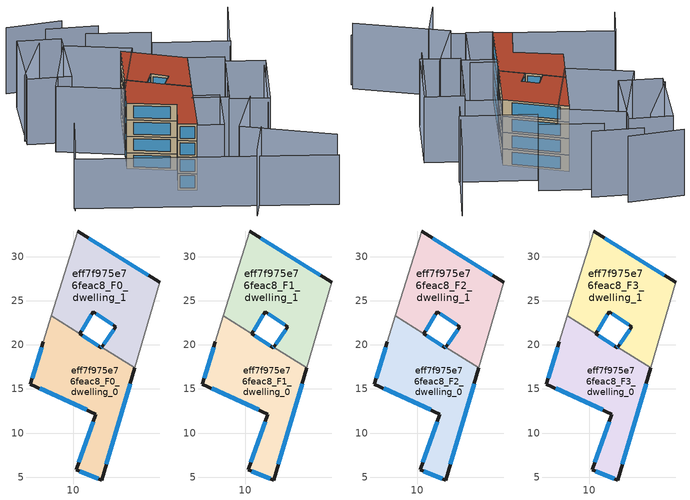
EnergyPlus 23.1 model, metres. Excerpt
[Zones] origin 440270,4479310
eff7f975e76feac8_F0_dwelling_0
 floor ground (EU_floor_Construction): 13.21,19.72 16.94,17.38 13.24,4.69 10.32,5.82 12.57,12.17 5.15,15.55 6.62,20.37 7.52,23.28 10.75,21.26 10.73,21.24 13.17,19.66 z0
 wall outside (EU_wall_Construction): 13.21,19.72 13.17,19.66 10.73,21.24 10.75,21.26 / 6.62,20.37 5.15,15.55 12.57,12.17 10.32,5.82 13.24,4.69 16.94,17.38 z0:3
 wall adiabatic (EU_wall_Construction): 7.52,23.28 6.62,20.37 z0:3
 wall to eff7f975e76feac8_F0_dwelling_1 (EU_wall_Construction): 10.75,21.26 7.52,23.28 / 16.94,17.38 13.21,19.72 z0:3
 window (EU_Window_Construction): 12.83,19.88 11.07,21.02 / 13.2,19.71 13.18,19.67 / 13.75,6.45 16.43,15.62 / 10.72,5.66 12.83,4.85 / 12.26,11.28 10.63,6.7 / 6.18,15.08 11.54,12.64 / 6.42,19.7 5.36,16.22 z0.42:2.58
eff7f975e76feac8_F0_dwelling_1
 floor ground (EU_floor_Construction): 19.77,27.07 16.94,17.38 13.21,19.72 14.8,22.06 12.26,23.77 10.75,21.26 7.52,23.28 10.48,32.9 z0
 wall outside (EU_wall_Construction): 10.75,21.26 12.26,23.77 14.8,22.06 13.21,19.72 / 19.77,27.07 10.48,32.9 z0:3
 wall adiabatic (EU_wall_Construction): 10.48,32.9 7.52,23.28 / 16.94,17.38 19.77,27.07 z0:3
 window (EU_Window_Construction): 14.58,21.73 13.43,20.04 / 12.61,23.53 14.45,22.3 / 10.96,21.61 12.05,23.42 / 18.48,27.88 11.77,32.09 z0.42:2.58
eff7f975e76feac8_F1_dwelling_0
 floor to eff7f975e76feac8_F0_dwelling_0 (EU_floor_Construction): 13.21,19.72 16.94,17.38 13.24,4.69 10.31,5.82 12.57,12.17 5.15,15.55 6.62,20.37 7.52,23.28 10.75,21.26 10.73,21.24 13.17,19.66 z3
 wall outside (EU_wall_Construction): 13.21,19.72 13.17,19.66 10.73,21.24 10.75,21.26 / 6.62,20.37 5.15,15.55 12.57,12.17 10.32,5.82 13.24,4.69 16.94,17.38 z3:6
 wall adiabatic (EU_wall_Construction): 7.52,23.28 6.62,20.37 z3:6
 wall to eff7f975e76feac8_F1_dwelling_1 (EU_wall_Construction): 10.75,21.26 7.52,23.28 / 16.94,17.38 13.21,19.72 z3:6
 window (EU_Window_Construction): 12.83,19.88 11.07,21.02 / 13.2,19.71 13.18,19.67 / 13.75,6.45 16.43,15.62 / 10.72,5.66 12.83,4.85 / 12.26,11.28 10.63,6.7 / 6.18,15.08 11.54,12.64 / 6.42,19.7 5.36,16.22 z3.42:5.58
eff7f975e76feac8_F1_dwelling_1
 floor to eff7f975e76feac8_F0_dwelling_1 (EU_floor_Construction): 19.77,27.07 16.94,17.38 13.21,19.72 14.8,22.06 12.26,23.77 10.75,21.26 7.52,23.28 10.48,32.9 z3
 wall outside (EU_wall_Construction): 10.75,21.26 12.26,23.77 14.8,22.06 13.21,19.72 / 19.77,27.07 10.48,32.9 z3:6
 wall adiabatic (EU_wall_Construction): 10.48,32.9 7.52,23.28 / 16.94,17.38 19.77,27.07 z3:6
 window (EU_Window_Construction): 14.58,21.73 13.43,20.04 / 12.61,23.53 14.45,22.3 / 10.96,21.61 12.05,23.42 / 18.48,27.88 11.77,32.09 z3.42:5.58
eff7f975e76feac8_F2_dwelling_0
 floor to eff7f975e76feac8_F1_dwelling_0 (EU_floor_Construction): 13.21,19.72 16.94,17.38 13.24,4.69 10.31,5.82 12.57,12.17 5.15,15.55 6.62,20.37 7.52,23.28 10.75,21.26 10.73,21.24 13.17,19.66 z6
 wall outside (EU_wall_Construction): 13.21,19.72 13.17,19.66 10.73,21.24 10.75,21.26 / 6.62,20.37 5.15,15.55 12.57,12.17 10.32,5.82 13.24,4.69 16.94,17.38 z6:9
 wall adiabatic (EU_wall_Construction): 7.52,23.28 6.62,20.37 z6:9
 wall to eff7f975e76feac8_F2_dwelling_1 (EU_wall_Construction): 10.75,21.26 7.52,23.28 / 16.94,17.38 13.21,19.72 z6:9
 window (EU_Window_Construction): 12.83,19.88 11.07,21.02 / 13.2,19.71 13.18,19.67 / 13.75,6.45 16.43,15.62 / 10.72,5.66 12.83,4.85 / 12.26,11.28 10.63,6.7 / 6.18,15.08 11.54,12.64 / 6.42,19.7 5.36,16.22 z6.42:8.58
eff7f975e76feac8_F2_dwelling_1
 floor to eff7f975e76feac8_F1_dwelling_1 (EU_floor_Construction): 19.77,27.07 16.94,17.38 13.21,19.72 14.8,22.06 12.26,23.77 10.75,21.26 7.52,23.28 10.48,32.9 z6
 wall outside (EU_wall_Construction): 10.75,21.26 12.26,23.77 14.8,22.06 13.21,19.72 / 19.77,27.07 10.48,32.9 z6:9
 wall adiabatic (EU_wall_Construction): 10.48,32.9 7.52,23.28 / 16.94,17.38 19.77,27.07 z6:9
 window (EU_Window_Construction): 14.58,21.73 13.43,20.04 / 12.61,23.53 14.45,22.3 / 10.96,21.61 12.05,23.42 / 18.48,27.88 11.77,32.09 z6.42:8.58
eff7f975e76feac8_F3_dwelling_0
 floor to eff7f975e76feac8_F2_dwelling_0 (EU_floor_Construction): 13.21,19.72 16.94,17.38 13.24,4.69 10.31,5.82 12.57,12.17 5.15,15.55 6.62,20.37 7.52,23.28 10.75,21.26 10.73,21.24 13.17,19.66 z9
 wall outside (EU_wall_Construction): 13.21,19.72 13.17,19.66 10.73,21.24 10.75,21.26 / 6.62,20.37 5.15,15.55 12.57,12.17 10.32,5.82 13.24,4.69 16.94,17.38 z9:12
 wall adiabatic (EU_wall_Construction): 7.52,23.28 6.62,20.37 z9:12
 wall to eff7f975e76feac8_F3_dwelling_1 (EU_wall_Construction): 10.75,21.26 7.52,23.28 / 16.94,17.38 13.21,19.72 z9:12
 window (EU_Window_Construction): 12.83,19.88 11.07,21.02 / 13.2,19.71 13.18,19.67 / 13.75,6.45 16.43,15.62 / 10.72,5.66 12.83,4.85 / 12.26,11.28 10.63,6.7 / 6.18,15.08 11.54,12.64 / 6.42,19.7 5.36,16.22 z9.42:11.58
 roof outside (EU_roof_Construction): 13.24,4.69 16.94,17.38 13.21,19.72 13.17,19.66 10.73,21.24 10.75,21.26 7.52,23.28 6.62,20.37 5.15,15.55 12.57,12.17 10.32,5.82 z12
eff7f975e76feac8_F3_dwelling_1
 floor to eff7f975e76feac8_F2_dwelling_1 (EU_floor_Construction): 19.77,27.07 16.94,17.38 13.21,19.72 14.8,22.06 12.26,23.77 10.75,21.26 7.52,23.28 10.48,32.9 z9
 wall outside (EU_wall_Construction): 10.75,21.26 12.26,23.77 14.8,22.06 13.21,19.72 / 19.77,27.07 10.48,32.9 z9:12
 wall adiabatic (EU_wall_Construction): 10.48,32.9 7.52,23.28 / 16.94,17.38 19.77,27.07 z9:12
 window (EU_Window_Construction): 14.58,21.73 13.43,20.04 / 12.61,23.53 14.45,22.3 / 10.96,21.61 12.05,23.42 / 18.48,27.88 11.77,32.09 z9.42:11.58
 roof outside (EU_roof_Construction): 16.94,17.38 19.77,27.07 10.48,32.9 7.52,23.28 10.75,21.26 12.26,23.77 14.8,22.06 13.21,19.72 z12
shading: 33.24,-6.35 19.34,1.7 / 19.34,1.7 24.7,10.95 / 26.43,7.3 30.58,20.31 / 27.15,26.99 31.99,41.19 / -0.91,40.1 -6.97,30.25 / 10.14,42.43 1.8,44.23 / 5.21,46.13 -4.06,46.95 / 28.43,30.07 16.3,33.9 / 17.44,37.36 7.32,40.53 / 19.29,-6.98 22.68,0.32 / -5.27,11.88 -7.75,4.72 / 13.14,4.35 16.06,14.35 / 16.06,14.35 20.21,13.13 / 20.21,13.13 17.3,3.14 / 17.3,3.14 13.14,4.35 / 21.22,11.24 25.09,23.77 / 25.09,23.77 31.41,21.81 / 31.41,21.81 27.54,9.29 / 27.54,9.29 21.22,11.24 / 25.56,25.28 21.4,11.83 / 21.4,11.83 15.61,13.62 / 15.61,13.62 19.77,27.07 / 19.77,27.07 25.56,25.28 / -3.53,25.1 2.43,37.91 / 2.43,37.91 12.59,33.18 / 12.59,33.18 6.62,20.37 / 6.62,20.37 -3.53,25.1 / 2.99,40.33 0.02,27.38 / 0.02,27.38 -7.02,29 / -7.02,29 -4.05,41.95 / -4.05,41.95 2.99,40.33 z0:12; -7.63,5.51 33.03,-7.83 z0:9
[Building]
EU S2 Campaign: North Axis=0; Terrain=City; Solar Distribution=FullExterior
[Site:Location]
Madrid: Latitude=40.5; Longitude=-3.5; Time Zone=1; Elevation=609
[SizingPeriod:WeatherFileDays]
AnnualSizingPeriod: Begin Month=1; Begin Day of Month=1; End Month=12; End Day of Month=31; Day of Week for Start Day=Monday; Use Weather File Daylight Saving Period=No; Use Weather File Rain and Snow Indicators=No
[MATERIAL]
EU_InternalMass_Material: Roughness=MediumRough; Thickness=0.1; Conductivity=1; Density=1800; Specific Heat=900; Thermal Absorptance=0.9; Solar Absorptance=0.7; Visible Absorptance=0.7
[MATERIAL:NOMASS] Roughness=MediumRough; Thermal Absorptance=0.9; Solar Absorptance=0.7; Visible Absorptance=0.7
Name | Thermal Resistance
EU_wall_NoMass | 1.60022
EU_roof_NoMass | 1.57597
EU_floor_NoMass | 0.470652
[WINDOWMATERIAL:SIMPLEGLAZINGSYSTEM]
EU_Window_SimpleGlazing: UFactor=3.28802; Solar Heat Gain Coefficient=0.85; Visible Transmittance=0.85
[CONSTRUCTION]
EU_wall_Construction: EU_wall_NoMass
EU_roof_Construction: EU_roof_NoMass
EU_floor_Construction: EU_floor_NoMass
EU_InternalMass_Construction: EU_InternalMass_Material
EU_Window_Construction: EU_Window_SimpleGlazing
[ZONE] Type=1; Multiplier=1; Ceiling Height=autocalculate; Floor Area=autocalculate; Part of Total Floor Area=Yes
Name | Volume
eff7f975e76feac8_F0_dwelling_0; eff7f975e76feac8_F1_dwelling_0; eff7f975e76feac8_F2_dwelling_0; eff7f975e76feac8_F3_dwelling_0 | 296.008
eff7f975e76feac8_F0_dwelling_1 | 296.019
eff7f975e76feac8_F1_dwelling_1; eff7f975e76feac8_F2_dwelling_1; eff7f975e76feac8_F3_dwelling_1 | 296.018
[INTERNALMASS] Construction=EU_InternalMass_Construction
Name | Zone or ZoneList | Surface Area
eff7f975e76feac8_F0_dwelling_0_EU_InternalMass | eff7f975e76feac8_F0_dwelling_0 | 98.6693
eff7f975e76feac8_F0_dwelling_1_EU_InternalMass | eff7f975e76feac8_F0_dwelling_1 | 98.6729
eff7f975e76feac8_F1_dwelling_0_EU_InternalMass | eff7f975e76feac8_F1_dwelling_0 | 98.6693
eff7f975e76feac8_F1_dwelling_1_EU_InternalMass | eff7f975e76feac8_F1_dwelling_1 | 98.6729
eff7f975e76feac8_F2_dwelling_0_EU_InternalMass | eff7f975e76feac8_F2_dwelling_0 | 98.6693
eff7f975e76feac8_F2_dwelling_1_EU_InternalMass | eff7f975e76feac8_F2_dwelling_1 | 98.6729
eff7f975e76feac8_F3_dwelling_0_EU_InternalMass | eff7f975e76feac8_F3_dwelling_0 | 98.6693
eff7f975e76feac8_F3_dwelling_1_EU_InternalMass | eff7f975e76feac8_F3_dwelling_1 | 98.6729
[OTHEREQUIPMENT] Fuel Type=Electricity; Design Level Calculation Method=Watts/Area; Power per Zone Floor Area=1; Fraction Latent=0; Fraction Radiant=0; Fraction Lost=0; Carbon Dioxide Generation Rate=0; EndUse Subcategory=EU_Step8_InternalGains
Name | Zone or ZoneList or Space or SpaceList | Schedule
EU_Step8_InternalGain_eff7f975e76feac8_F0_dwelling_0_f000 | eff7f975e76feac8_F0_dwelling_0 | EU_Step8_GainSchedule_eff7f975e76feac8_F0_dwelling_0_f000
EU_Step8_InternalGain_eff7f975e76feac8_F0_dwelling_1_f000 | eff7f975e76feac8_F0_dwelling_1 | EU_Step8_GainSchedule_eff7f975e76feac8_F0_dwelling_1_f000
EU_Step8_InternalGain_eff7f975e76feac8_F1_dwelling_0_f000 | eff7f975e76feac8_F1_dwelling_0 | EU_Step8_GainSchedule_eff7f975e76feac8_F1_dwelling_0_f000
EU_Step8_InternalGain_eff7f975e76feac8_F1_dwelling_1_f000 | eff7f975e76feac8_F1_dwelling_1 | EU_Step8_GainSchedule_eff7f975e76feac8_F1_dwelling_1_f000
EU_Step8_InternalGain_eff7f975e76feac8_F2_dwelling_0_f000 | eff7f975e76feac8_F2_dwelling_0 | EU_Step8_GainSchedule_eff7f975e76feac8_F2_dwelling_0_f000
EU_Step8_InternalGain_eff7f975e76feac8_F2_dwelling_1_f000 | eff7f975e76feac8_F2_dwelling_1 | EU_Step8_GainSchedule_eff7f975e76feac8_F2_dwelling_1_f000
EU_Step8_InternalGain_eff7f975e76feac8_F3_dwelling_0_f000 | eff7f975e76feac8_F3_dwelling_0 | EU_Step8_GainSchedule_eff7f975e76feac8_F3_dwelling_0_f000
EU_Step8_InternalGain_eff7f975e76feac8_F3_dwelling_1_f000 | eff7f975e76feac8_F3_dwelling_1 | EU_Step8_GainSchedule_eff7f975e76feac8_F3_dwelling_1_f000
[ZONEVENTILATION:DESIGNFLOWRATE] Schedule=EU_AlwaysOn; Design Flow Rate Calculation Method=AirChanges/Hour; Air Changes per Hour=0.480704; Ventilation Type=Natural; Fan Pressure Rise=0; Fan Total Efficiency=1; Constant Term Coefficient=1; Temperature Term Coefficient=0; Velocity Term Coefficient=0; Velocity Squared Term Coefficient=0; Minimum Indoor Temperature=-100; Maximum Indoor Temperature=100; Delta Temperature=-100; Minimum Outdoor Temperature=-100; Maximum Outdoor Temperature=100; Maximum Wind Speed=40
Name | Zone or ZoneList or Space or SpaceList
EU_ConstantAir_eff7f975e76feac8_F0_dwelling_0 | eff7f975e76feac8_F0_dwelling_0
EU_ConstantAir_eff7f975e76feac8_F0_dwelling_1 | eff7f975e76feac8_F0_dwelling_1
EU_ConstantAir_eff7f975e76feac8_F1_dwelling_0 | eff7f975e76feac8_F1_dwelling_0
EU_ConstantAir_eff7f975e76feac8_F1_dwelling_1 | eff7f975e76feac8_F1_dwelling_1
EU_ConstantAir_eff7f975e76feac8_F2_dwelling_0 | eff7f975e76feac8_F2_dwelling_0
EU_ConstantAir_eff7f975e76feac8_F2_dwelling_1 | eff7f975e76feac8_F2_dwelling_1
EU_ConstantAir_eff7f975e76feac8_F3_dwelling_0 | eff7f975e76feac8_F3_dwelling_0
EU_ConstantAir_eff7f975e76feac8_F3_dwelling_1 | eff7f975e76feac8_F3_dwelling_1
[HVACTEMPLATE:THERMOSTAT] Constant Heating Setpoint=20; Constant Cooling Setpoint=50
EU_HeatOnly_eff7f975e76feac8_F0_dwelling_0; EU_HeatOnly_eff7f975e76feac8_F0_dwelling_1; EU_HeatOnly_eff7f975e76feac8_F1_dwelling_0; EU_HeatOnly_eff7f975e76feac8_F1_dwelling_1; EU_HeatOnly_eff7f975e76feac8_F2_dwelling_0; EU_HeatOnly_eff7f975e76feac8_F2_dwelling_1; EU_HeatOnly_eff7f975e76feac8_F3_dwelling_0; EU_HeatOnly_eff7f975e76feac8_F3_dwelling_1
[HVACTEMPLATE:ZONE:IDEALLOADSAIRSYSTEM] System Availability Schedule=EU_AlwaysOn; Maximum Heating Supply Air Temperature=50; Minimum Cooling Supply Air Temperature=13; Maximum Heating Supply Air Humidity Ratio=0.0156; Minimum Cooling Supply Air Humidity Ratio=0.0077; Heating Limit=NoLimit; Cooling Limit=NoLimit; Heating Availability Schedule=EU_AlwaysOn; Cooling Availability Schedule=EU_CoolingOff; Dehumidification Control Type=ConstantSensibleHeatRatio; Cooling Sensible Heat Ratio=0.7; Dehumidification Setpoint=60; Humidification Control Type=None; Humidification Setpoint=30; Outdoor Air Method=None; Outdoor Air Flow Rate per Person=0.00944; Outdoor Air Flow Rate per Zone Floor Area=0; Outdoor Air Flow Rate per Zone=0; Demand Controlled Ventilation Type=None; Outdoor Air Economizer Type=NoEconomizer; Heat Recovery Type=None; Sensible Heat Recovery Effectiveness=0.7; Latent Heat Recovery Effectiveness=0.65
Name | Template Thermostat
eff7f975e76feac8_F0_dwelling_0 | EU_HeatOnly_eff7f975e76feac8_F0_dwelling_0
eff7f975e76feac8_F0_dwelling_1 | EU_HeatOnly_eff7f975e76feac8_F0_dwelling_1
eff7f975e76feac8_F1_dwelling_0 | EU_HeatOnly_eff7f975e76feac8_F1_dwelling_0
eff7f975e76feac8_F1_dwelling_1 | EU_HeatOnly_eff7f975e76feac8_F1_dwelling_1
eff7f975e76feac8_F2_dwelling_0 | EU_HeatOnly_eff7f975e76feac8_F2_dwelling_0
eff7f975e76feac8_F2_dwelling_1 | EU_HeatOnly_eff7f975e76feac8_F2_dwelling_1
eff7f975e76feac8_F3_dwelling_0 | EU_HeatOnly_eff7f975e76feac8_F3_dwelling_0
eff7f975e76feac8_F3_dwelling_1 | EU_HeatOnly_eff7f975e76feac8_F3_dwelling_1
[SIZING:ZONE] Zone Cooling Design Supply Air Temperature Input Method=SupplyAirTemperature; Zone Cooling Design Supply Air Temperature=13; Zone Heating Design Supply Air Temperature Input Method=SupplyAirTemperature; Zone Heating Design Supply Air Temperature=50; Zone Cooling Design Supply Air Humidity Ratio=0.008; Zone Heating Design Supply Air Humidity Ratio=0.008; Cooling Design Air Flow Method=DesignDay; Cooling Design Air Flow Rate=0; Cooling Minimum Air Flow per Zone Floor Area=0.000762; Cooling Minimum Air Flow=0; Cooling Minimum Air Flow Fraction=0.2; Heating Design Air Flow Method=DesignDay; Heating Design Air Flow Rate=0; Heating Maximum Air Flow per Zone Floor Area=0.002032; Heating Maximum Air Flow=0.141576; Heating Maximum Air Flow Fraction=0.3; Account for Dedicated Outdoor Air System=No; Dedicated Outdoor Air System Control Strategy=NeutralSupplyAir; Dedicated Outdoor Air Low Setpoint Temperature for Design=autosize; Dedicated Outdoor Air High Setpoint Temperature for Design=autosize; Zone Load Sizing Method=Sensible Load Only No Latent Load; Zone Latent Cooling Design Supply Air Humidity Ratio Input Method=HumidityRatioDifference; Zone Cooling Design Supply Air Humidity Ratio Difference=0.005; Zone Latent Heating Design Supply Air Humidity Ratio Input Method=HumidityRatioDifference; Zone Humidification Design Supply Air Humidity Ratio Difference=0.005
eff7f975e76feac8_F0_dwelling_0; eff7f975e76feac8_F0_dwelling_1; eff7f975e76feac8_F1_dwelling_0; eff7f975e76feac8_F1_dwelling_1; eff7f975e76feac8_F2_dwelling_0; eff7f975e76feac8_F2_dwelling_1; eff7f975e76feac8_F3_dwelling_0; eff7f975e76feac8_F3_dwelling_1
[SCHEDULE:CONSTANT]
Name | Hourly Value
EU_AlwaysOn | 1
EU_CoolingOff | 0
[SCHEDULE:FILE] Column Number=1; Rows to Skip at Top=0; Number of Hours of Data=8760; Column Separator=Comma; Interpolate to Timestep=No; Minutes per Item=60; Adjust Schedule for Daylight Savings=Yes
Name | File
EU_Step8_GainSchedule_eff7f975e76feac8_F0_dwelling_0_f000 | ../../schedules/eff7f975e76feac8/eff7f975e76feac8_F0_dwelling_0_f000_gain.csv
EU_Step8_GainSchedule_eff7f975e76feac8_F0_dwelling_1_f000 | ../../schedules/eff7f975e76feac8/eff7f975e76feac8_F0_dwelling_1_f000_gain.csv
EU_Step8_GainSchedule_eff7f975e76feac8_F1_dwelling_0_f000 | ../../schedules/eff7f975e76feac8/eff7f975e76feac8_F1_dwelling_0_f000_gain.csv
EU_Step8_GainSchedule_eff7f975e76feac8_F1_dwelling_1_f000 | ../../schedules/eff7f975e76feac8/eff7f975e76feac8_F1_dwelling_1_f000_gain.csv
EU_Step8_GainSchedule_eff7f975e76feac8_F2_dwelling_0_f000 | ../../schedules/eff7f975e76feac8/eff7f975e76feac8_F2_dwelling_0_f000_gain.csv
EU_Step8_GainSchedule_eff7f975e76feac8_F2_dwelling_1_f000 | ../../schedules/eff7f975e76feac8/eff7f975e76feac8_F2_dwelling_1_f000_gain.csv
EU_Step8_GainSchedule_eff7f975e76feac8_F3_dwelling_0_f000 | ../../schedules/eff7f975e76feac8/eff7f975e76feac8_F3_dwelling_0_f000_gain.csv
EU_Step8_GainSchedule_eff7f975e76feac8_F3_dwelling_1_f000 | ../../schedules/eff7f975e76feac8/eff7f975e76feac8_F3_dwelling_1_f000_gain.csv
